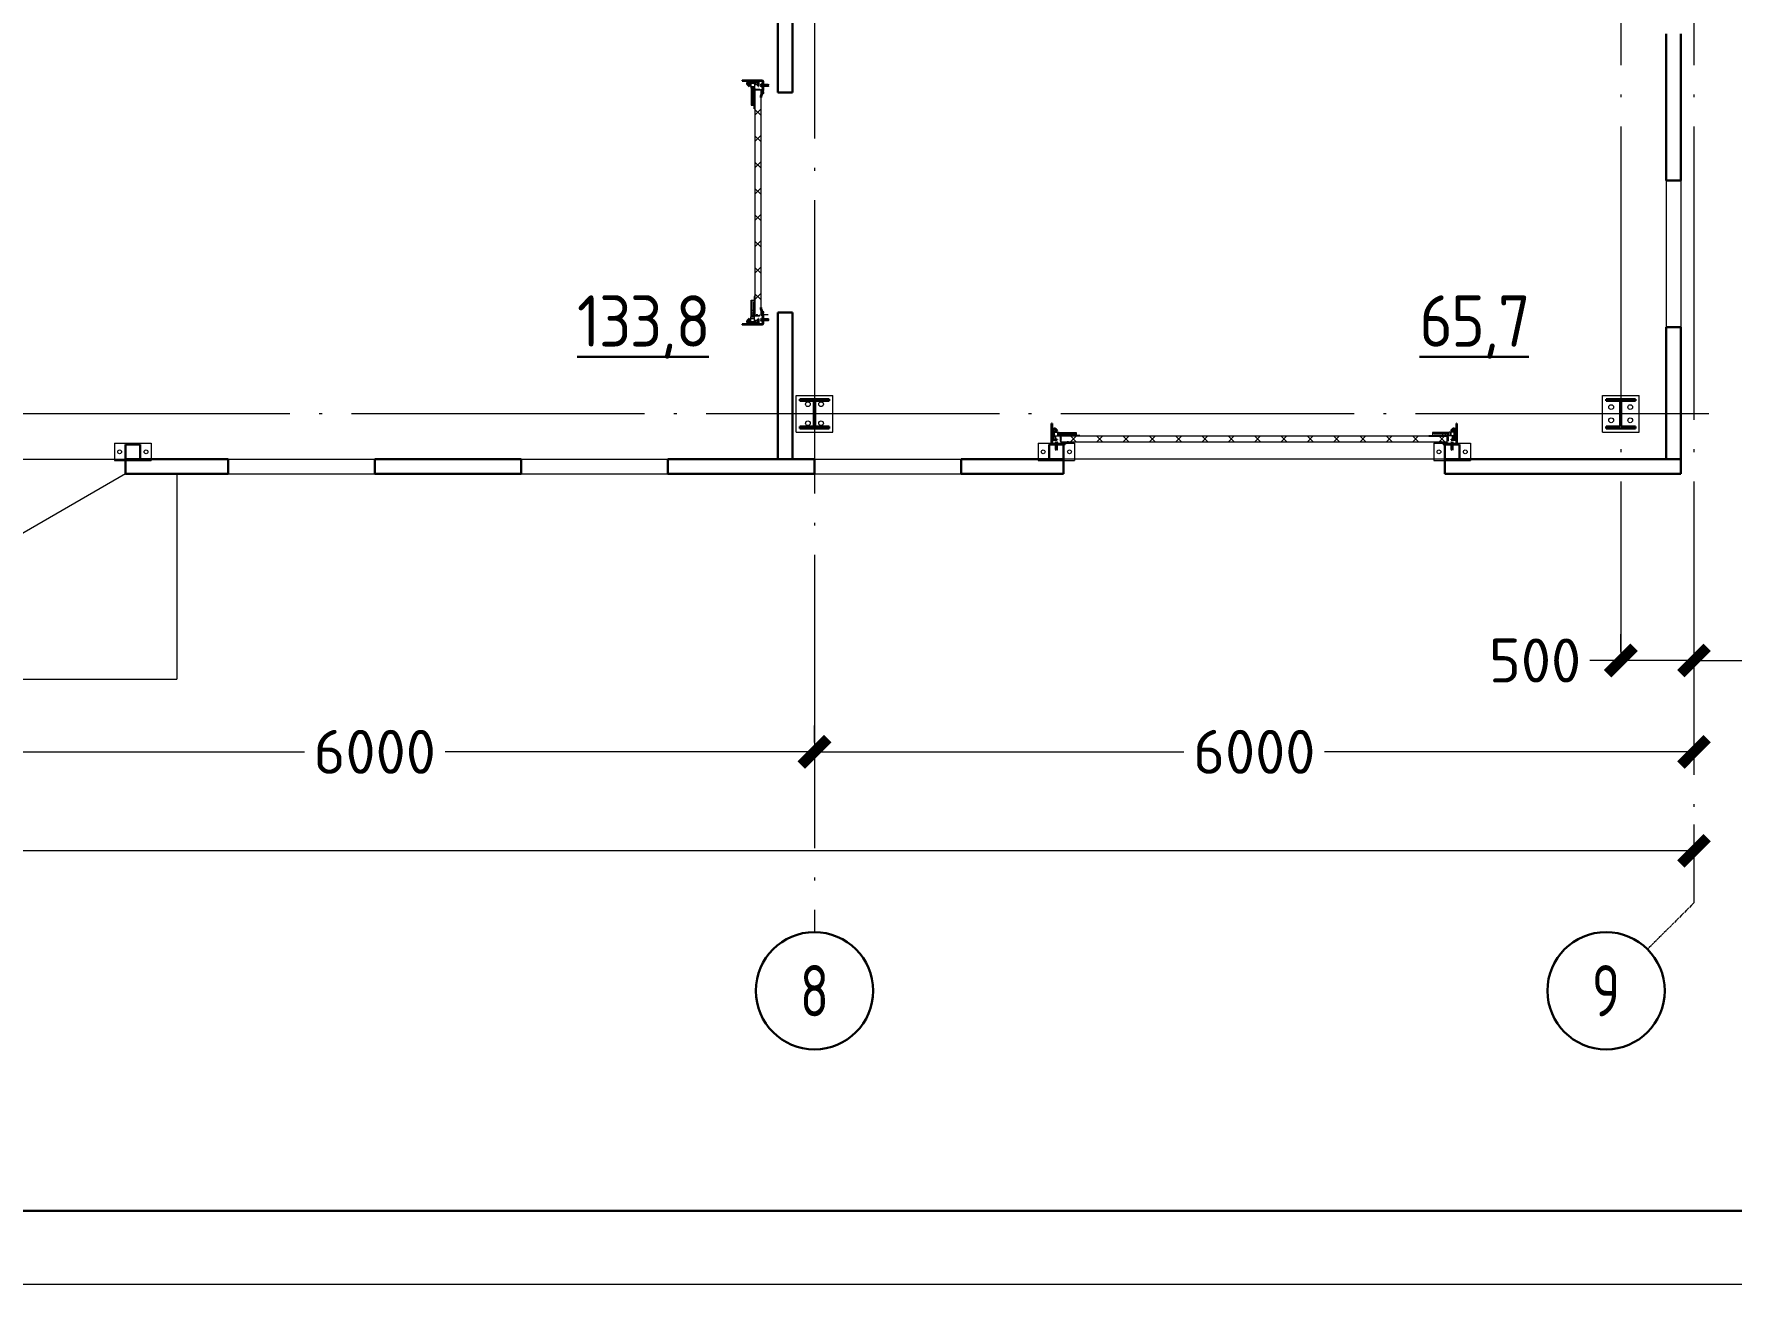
# Model space of a CAD drawing. Extents: x -965262 to 1142518, y -357520 to 71675.
# Drawn here: x -26802 to -15225, y -240088 to -231562 of the extents above; entities that cross this region are included whole.
import ezdxf

# ---------------------------------------------------------------- set-up
doc = ezdxf.new("R2010")
doc.units = 0
doc.header["$LTSCALE"] = 10
doc.linetypes.add('DOTE', pattern=[2.42, 2, -0.2, 0.02, -0.2])
doc.layers.get('0').update_dxf_attribs({"linetype": 'CONTINUOUS', "lineweight": 30})
doc.layers.get('Defpoints').update_dxf_attribs({"linetype": 'CONTINUOUS'})
doc.layers.add('DOTE', color=7, linetype='DOTE', lineweight=9)
doc.styles.add('GOST 2.304', font='isocpeur.ttf', dxfattribs={"width": 0.75, "height": 250})
doc.styles.add('GOST-2.304_Type-B', font='isocpeur.ttf', dxfattribs={"width": 0.9})
doc.styles.get("Standard").update_dxf_attribs({"font": 'isocpeur.ttf', "height": 300})
doc.dimstyles.get("Standard").update_dxf_attribs({"dimscale": 100, "dimtxt": 300, "dimasz": 1.8, "dimexe": 1.8, "dimexo": 0.625, "dimgap": 0.9, "dimtad": 0, "dimdec": 0, "dimzin": 0, "dimdsep": 46, "dimtxsty": 'Standard', "dimblk": 'ARCHTICK', "dimcen": 0.9, "dimclrd": 256, "dimclre": 256, "dimclrt": 256, "dimadec": 0, "dimazin": 0, "dimtfac": 1, "dimtdec": 0, "dimtofl": 0, "dimtmove": 0, "dimatfit": 3, "dimfxl": 1, "dimtolj": 1, "dimtzin": 0, "dimlwd": 15, "dimlwe": 15, "dimarcsym": 0})

# ---------------------------------------------------------------- blocks, each defined once
blk = doc.blocks.new('EC3')
at = {"lineweight": 15}
for p, q in [((67649, 6194), (67649, 4528)), ((68449, 6194), (67649, 6194)), ((68449, 6194), (68449, 4528)), ((68449, 4528), (67649, 4528))]:
    blk.add_line(p, q, dxfattribs=at)
for p, q in [((68382, 5694), (67715, 5694)), ((67715, 5694), (67715, 5028)), ((68382, 5694), (68382, 5028)), ((68382, 5028), (67715, 5028))]:
    blk.add_line(p, q)
for centre in [(68049, 5961), (68049, 4761)]:
    blk.add_circle(centre, 86.7, dxfattribs=at)
blk = doc.blocks.new('MC2#1')
at = {"lineweight": 15}
for p, q in [((-47725, -10175), (-47475, -10175)), ((-47725, -10425), (-47725, -10175)), ((-47475, -10425), (-47475, -10175)), ((-47725, -10425), (-47475, -10425))]:
    blk.add_line(p, q, dxfattribs=at)
for p, q in [((-47700, -10200), (-47500, -10200)), ((-47700, -10212), (-47700, -10200)), ((-47700, -10212), (-47604, -10212)), ((-47604, -10388), (-47604, -10212)), ((-47596, -10388), (-47596, -10212)), ((-47596, -10212), (-47500, -10212)), ((-47500, -10212), (-47500, -10200)), ((-47700, -10400), (-47700, -10388)), ((-47700, -10388), (-47604, -10388)), ((-47700, -10400), (-47500, -10400)), ((-47596, -10388), (-47500, -10388)), ((-47500, -10400), (-47500, -10388))]:
    blk.add_line(p, q)
for centre, major_axis, start_param, end_param in [((-47645, -10235), (-11.3, -11.3), 0.785398, 7.068583), ((-47555, -10235), (-11.3, -11.3), 0.785398, 7.068583), ((-47645, -10365), (-11.3, 11.3), 2.356194490191857, 8.639379797371443), ((-47555, -10365), (-11.3, 11.3), 2.356194490191857, 8.639379797371443)]:
    blk.add_ellipse(centre, major_axis=major_axis, ratio=1, start_param=start_param, end_param=end_param, dxfattribs=at)
blk = doc.blocks.new('MC2')
at = {"lineweight": 15}
for p, q in [((68127, 41566), (68127, 39900)), ((69794, 41566), (68127, 41566)), ((69794, 41566), (69794, 39900)), ((69794, 39900), (68127, 39900))]:
    blk.add_line(p, q, dxfattribs=at)
for p, q in [((69627, 41400), (68294, 41400)), ((68294, 41400), (68294, 41320)), ((68934, 41320), (68294, 41320)), ((68934, 41320), (68934, 40146)), ((69627, 41320), (68987, 41320)), ((68987, 41320), (68987, 40146)), ((69627, 41400), (69627, 41320)), ((68934, 40146), (68294, 40146)), ((68294, 40146), (68294, 40066)), ((69627, 40146), (68987, 40146)), ((69627, 40146), (69627, 40066)), ((69627, 40066), (68294, 40066))]:
    blk.add_line(p, q)
for centre in [(68527, 41033), (69394, 41033), (68527, 40433), (69394, 40433)]:
    blk.add_circle(centre, 107, dxfattribs=at)
blk = doc.blocks.new('anchor.bolt')
for p, q in [((-0.07, 0), (-0.07, -0.72)), ((0.07, 0), (0.07, -0.06)), ((-0.1, -0.04), (-0.07, -0.03)), ((-0.1, -0.04), (0.09, -0.06)), ((0.07, -0.07), (-0.1, -0.04)), ((-0.1, -0.11), (-0.07, -0.1)), ((-0.1, -0.11), (0.09, -0.13)), ((0.07, -0.14), (-0.1, -0.11)), ((-0.1, -0.18), (-0.07, -0.17)), ((-0.1, -0.18), (0.09, -0.2)), ((0.07, -0.21), (-0.1, -0.18)), ((-0.1, -0.25), (-0.07, -0.24)), ((-0.1, -0.25), (0.09, -0.27)), ((0.07, -0.28), (-0.1, -0.25)), ((-0.1, -0.32), (-0.07, -0.31)), ((-0.1, -0.32), (0.09, -0.34)), ((0.07, -0.35), (-0.1, -0.32)), ((-0.1, -0.39), (-0.07, -0.38)), ((-0.1, -0.39), (0.09, -0.41)), ((0.07, -0.42), (-0.1, -0.39)), ((-0.1, -0.46), (-0.07, -0.45)), ((-0.1, -0.46), (0.09, -0.48)), ((0.07, -0.49), (-0.1, -0.46)), ((-0.1, -0.53), (-0.07, -0.52)), ((-0.1, -0.53), (0.09, -0.55)), ((0.07, -0.56), (-0.1, -0.53)), ((-0.09, -0.6), (-0.07, -0.59)), ((-0.09, -0.6), (0.09, -0.62)), ((0.07, -0.63), (-0.09, -0.6)), ((-0.07, -0.72), (0, -0.8)), ((-0.04, -0.62), (-0.06, -0.63)), ((-0.06, -0.64), (-0.06, -0.63)), ((-0.06, -0.73), (-0.06, -0.64)), ((0, -0.79), (-0.06, -0.73)), ((-0.01, -0.63), (-0.04, -0.62)), ((-0.03, -0.63), (0, -0.79)), ((-0.03, -0.63), (0.01, -0.78)), ((-0.02, -0.63), (0.01, -0.77)), ((-0.01, -0.63), (0.02, -0.76)), ((0.03, -0.69), (-0.01, -0.63)), ((0, -0.64), (0.03, -0.75)), ((0, -0.8), (0.07, -0.72)), ((0, -0.79), (0.03, -0.74)), ((0.01, -0.66), (0.03, -0.74)), ((0.03, -0.74), (0.03, -0.69)), ((0.07, -0.06), (0.09, -0.06)), ((0.09, -0.06), (0.07, -0.07)), ((0.07, -0.07), (0.07, -0.13)), ((0.07, -0.13), (0.09, -0.13)), ((0.09, -0.13), (0.07, -0.14)), ((0.07, -0.14), (0.07, -0.2)), ((0.07, -0.2), (0.09, -0.2)), ((0.09, -0.2), (0.07, -0.21)), ((0.07, -0.21), (0.07, -0.27)), ((0.07, -0.27), (0.09, -0.27)), ((0.09, -0.27), (0.07, -0.28)), ((0.07, -0.28), (0.07, -0.34)), ((0.07, -0.33), (0.09, -0.34)), ((0.09, -0.34), (0.07, -0.35)), ((0.07, -0.35), (0.07, -0.41)), ((0.07, -0.4), (0.09, -0.41)), ((0.09, -0.41), (0.07, -0.42)), ((0.07, -0.42), (0.07, -0.48)), ((0.07, -0.47), (0.09, -0.48)), ((0.09, -0.48), (0.07, -0.49)), ((0.07, -0.49), (0.07, -0.55)), ((0.07, -0.55), (0.09, -0.55)), ((0.09, -0.55), (0.07, -0.56)), ((0.07, -0.56), (0.07, -0.62)), ((0.09, -0.62), (0.07, -0.63)), ((0.07, -0.62), (0.09, -0.62)), ((0.07, -0.63), (0.07, -0.72))]:
    blk.add_line(p, q)
blk.add_arc((0.16, -0.64), 0.222, 187.9982, 219.836)
blk = doc.blocks.new('Крепеж_ворот')
at = {"lineweight": 15}
h = blk.add_hatch(dxfattribs=at)
h.set_pattern_fill('ANSI31', color=256, scale=2, angle=180)
h.set_pattern_definition([(225, (746089.599, 74802.7244), (4.49013, -4.49013), [])])
h.paths.add_polyline_path([(746087, 74804), (746087, 74802), (746091, 74802), (746094, 74802), (746094, 74804)], flags=17)
h.paths.add_polyline_path([(746116, 74802, 0.165118), (746120, 74803), (746124, 74806, -0.301689), (746131, 74807), (746135, 74805, 0.130081), (746138, 74804), (746142, 74804), (746142, 74806), (746138, 74806, -0.130081), (746136, 74807), (746133, 74809, 0.301689), (746123, 74808), (746118, 74805, -0.165112), (746116, 74804), (746064, 74804, -0.414223), (746061, 74807), (746061, 74868), (746059, 74868), (746059, 74869), (746059, 74870), (746059, 74870), (746059, 74871), (746059, 74872), (746059, 74872), (746059, 74873), (746059, 74874), (746059, 74875), (746059, 74876), (746059, 74876), (746059, 74877), (746059, 74877), (746059, 74878), (746059, 74879), (746059, 74879), (746061, 74879), (746061, 74945), (746058, 74945), (746058, 74807, 0.41422), (746064, 74802)])
h = blk.add_hatch(dxfattribs=at)
h.set_pattern_fill('ANSI31', color=256, scale=2, angle=90)
h.set_pattern_definition([(135, (736343.8085, 75928.334), (-4.490128, -4.490128), [])])
edge = h.paths.add_edge_path()
edge.add_ellipse((746065, 74838), major_axis=(-1.67, 1.67), ratio=1, start_angle=45, end_angle=135, ccw=False)
edge.add_line((746063, 74838), (746063, 74868))
edge.add_line((746063, 74868), (746061, 74868))
edge.add_line((746061, 74868), (746061, 74838))
edge.add_ellipse((746065, 74838), major_axis=(-2.89, 2.89), ratio=1, start_angle=45, end_angle=135)
edge.add_line((746065, 74834), (746097, 74834))
edge.add_line((746097, 74834), (746097, 74836))
edge.add_line((746097, 74836), (746065, 74836))
edge = h.paths.add_edge_path()
edge.add_ellipse((746065, 74890), major_axis=(2.89, 2.89), ratio=1, start_angle=106, end_angle=135)
edge.add_line((746061, 74890), (746061, 74879))
edge.add_line((746061, 74879), (746063, 74879))
edge.add_line((746063, 74879), (746063, 74890))
edge.add_ellipse((746065, 74890), major_axis=(-1.67, 1.67), ratio=1, start_angle=16, end_angle=45, ccw=False)
edge.add_line((746063, 74891), (746070, 74904))
edge.add_ellipse((746079, 74899), major_axis=(7.45, 7.45), ratio=1, start_angle=-3, end_angle=106, ccw=False)
edge.add_line((746087, 74906), (746097, 74894))
edge.add_line((746097, 74894), (746099, 74895))
edge.add_line((746099, 74895), (746088, 74907))
edge.add_ellipse((746079, 74899), major_axis=(8.67, 8.67), ratio=1, start_angle=-3, end_angle=106)
edge.add_line((746068, 74905), (746062, 74892))
h = blk.add_hatch(color=256, dxfattribs=at)
h.dxf.hatch_style = 1
h.paths.add_polyline_path([(746146, 74809), (746143, 74810, 0.10613), (746142, 74810), (746136, 74809, -0.181324), (746135, 74810, 0.335683), (746120, 74809, -0.119126), (746119, 74809, 0.371631), (746118, 74808), (746118, 74808, 0.451909), (746119, 74807, 0.124341), (746121, 74808, -0.343618), (746134, 74808, 0.181324), (746137, 74808), (746143, 74808, -0.110452), (746143, 74808), (746147, 74807, -0.710497), (746147, 74805), (746143, 74804), (746136, 74804, -0.178994), (746133, 74805, 0.369834), (746130, 74805, -0.178993), (746127, 74804), (746122, 74804, 0.120709), (746122, 74804), (746120, 74803, -0.017147), (746119, 74802, 0.538795), (746120, 74802), (746127, 74802, 0.207608), (746131, 74804, -0.433918), (746132, 74804, 0.207608), (746135, 74802), (746143, 74802, 0.079707), (746143, 74802), (746148, 74804, 0.461502), (746149, 74807, -0.250825), (746149, 74808, -0.128039), (746173, 74816, 0.416657), (746174, 74816), (746174, 74817, 0.409849), (746173, 74817, 0.127248)])
for p, q in [((746058, 74807), (746058, 74945)), ((746058, 74945), (746061, 74945)), ((746061, 74879), (746061, 74945)), ((746088, 74907), (746099, 74895)), ((746059, 74879), (746063, 74879)), ((746059, 74868), (746059, 74879)), ((746059, 74868), (746063, 74868)), ((746061, 74879), (746061, 74890)), ((746061, 74807), (746061, 74868)), ((746061, 74838), (746061, 74868)), ((746068, 74905), (746062, 74892)), ((746070, 74904), (746063, 74891)), ((746063, 74838), (746063, 74890)), ((746064, 74883), (746063, 74883)), ((746064, 74865), (746063, 74865)), ((746064, 74883), (746064, 74874)), ((746067, 74880), (746064, 74883)), ((746064, 74875), (746064, 74873)), ((746064, 74874), (746064, 74865)), ((746067, 74868), (746064, 74865)), ((746064, 74804), (746116, 74804)), ((746064, 74802), (746116, 74802)), ((746097, 74836), (746065, 74836)), ((746097, 74834), (746065, 74834)), ((746067, 74880), (746067, 74875)), ((746067, 74873), (746067, 74868)), ((746079, 74806), (746102, 74806)), ((746079, 74806), (746079, 74804)), ((746079, 74804), (746102, 74804)), ((746082, 74814), (746081, 74813)), ((746081, 74813), (746081, 74806)), ((746099, 74814), (746082, 74814)), ((746086, 74813), (746086, 74806)), ((746087, 74906), (746097, 74894)), ((746095, 74813), (746095, 74806)), ((746097, 74894), (746099, 74895)), ((746097, 74834), (746097, 74836)), ((746099, 74814), (746100, 74813)), ((746100, 74813), (746100, 74806)), ((746102, 74806), (746102, 74804)), ((746118, 74805), (746123, 74808)), ((746120, 74803), (746124, 74806)), ((746135, 74805), (746131, 74807)), ((746136, 74807), (746133, 74809)), ((746142, 74806), (746138, 74806)), ((746138, 74804), (746142, 74804)), ((746142, 74806), (746142, 74804)), ((746142, 74804), (746142, 74806)), ((746143, 74804), (746147, 74805)), ((746143, 74802), (746148, 74804)), ((746174, 74817), (746174, 74816))]:
    blk.add_line(p, q)
for p, q in [((746061, 74879), (746061, 74881)), ((746061, 74834), (746061, 74868)), ((746063, 74883), (746063, 74874)), ((746063, 74874), (746063, 74865)), ((746073, 74842), (746073, 74905)), ((746073, 74896), (746077, 74892)), ((746073, 74851), (746077, 74855)), ((746074, 74886), (746074, 74861)), ((746074, 74880), (746076, 74880)), ((746074, 74867), (746076, 74867)), ((746076, 74886), (746076, 74883)), ((746076, 74883), (746076, 74886)), ((746076, 74886), (746077, 74886)), ((746076, 74864), (746076, 74883)), ((746077, 74873), (746076, 74880)), ((746076, 74880), (746076, 74867)), ((746077, 74873), (746076, 74867)), ((746076, 74864), (746076, 74861)), ((746076, 74864), (746076, 74861)), ((746076, 74861), (746077, 74861)), ((746077, 74886), (746077, 74892)), ((746077, 74861), (746077, 74855)), ((746081, 74898), (746081, 74886)), ((746081, 74849), (746081, 74861)), ((746087, 74898), (746082, 74898)), ((746082, 74886), (746087, 74886)), ((746082, 74861), (746087, 74861)), ((746087, 74849), (746082, 74849)), ((746087, 74899), (746087, 74898)), ((746087, 74886), (746087, 74898)), ((746087, 74886), (746098, 74886)), ((746087, 74849), (746087, 74861)), ((746087, 74861), (746098, 74861)), ((746087, 74847), (746087, 74849)), ((746099, 74885), (746099, 74883)), ((746099, 74883), (746099, 74864)), ((746099, 74882), (746100, 74882)), ((746099, 74865), (746100, 74865)), ((746099, 74862), (746099, 74864)), ((746100, 74861), (746100, 74886)), ((746100, 74886), (746110, 74886)), ((746100, 74861), (746110, 74861)), ((746110, 74861), (746110, 74886)), ((746110, 74881), (746225, 74881)), ((746110, 74865), (746212, 74865)), ((746114, 74877), (746225, 74877)), ((746250, 74859), (746250, 74863))]:
    blk.add_line(p, q, dxfattribs=at)
at = {"lineweight": 15, "ltscale": 0.5}
for p, q in [((746076, 74886), (746074, 74886)), ((746076, 74861), (746074, 74861))]:
    blk.add_line(p, q, dxfattribs=at)
at = {"lineweight": 15, "extrusion": (-1.7375e-14, 1, 0)}
for p, q in [((746113, 74884), (746225, 74884)), ((746113, 74863), (746113, 74884)), ((746113, 74863), (746136, 74863)), ((746117, 74857), (746117, 74829)), ((746117, 74826), (746119, 74823)), ((746119, 74823), (746123, 74825)), ((746121, 74857), (746121, 74829)), ((746123, 74825), (746121, 74828)), ((746123, 74863), (746123, 74863)), ((746250, 74863), (746123, 74863)), ((746250, 74859), (746123, 74859)), ((746124, 74840), (746124, 74849)), ((746136, 74882), (746157, 74882)), ((746136, 74863), (746136, 74882)), ((746157, 74882), (746157, 74863)), ((746157, 74863), (746212, 74863))]:
    blk.add_line(p, q, dxfattribs=at)
at = {"lineweight": 15, "ltscale": 0.5, "extrusion": (-1.7375e-14, 1, 0)}
for p, q in [((746113, 74880), (746225, 74880)), ((746136, 74866), (746113, 74866)), ((746115, 74871), (746120, 74871)), ((746121, 74857), (746117, 74857)), ((746117, 74852), (746117, 74854)), ((746121, 74840), (746117, 74840)), ((746117, 74837), (746117, 74835)), ((746121, 74829), (746117, 74829)), ((746120, 74839), (746120, 74850)), ((746124, 74848), (746120, 74848)), ((746124, 74841), (746120, 74841)), ((746123, 74869), (746123, 74863)), ((746123, 74863), (746123, 74859)), ((746140, 74863), (746140, 74859)), ((746153, 74863), (746153, 74859)), ((746212, 74866), (746157, 74866)), ((746173, 74863), (746173, 74859))]:
    blk.add_line(p, q, dxfattribs=at)
at = {"lineweight": 15, "extrusion": (-2.77556e-16, -1, 0)}
for p, q in [((746225, 74866), (746114, 74866)), ((746128, 74866), (746128, 74863)), ((746138, 74866), (746138, 74863)), ((746164, 74866), (746164, 74863)), ((746174, 74866), (746174, 74863)), ((746201, 74866), (746201, 74863)), ((746210, 74866), (746210, 74863)), ((746225, 74884), (746225, 74863))]:
    blk.add_line(p, q, dxfattribs=at)
at = {"extrusion": (-1, -4.26669e-14, 0)}
for p, q in [((746118, 74808), (746118, 74808)), ((746136, 74809), (746142, 74810)), ((746143, 74808), (746137, 74808)), ((746143, 74810), (746146, 74809)), ((746147, 74807), (746143, 74808))]:
    blk.add_line(p, q, dxfattribs=at)
at = {"extrusion": (-1, -4.2422e-14, 1.22461e-16)}
for p, q in [((746119, 74803), (746122, 74804)), ((746127, 74802), (746120, 74802)), ((746122, 74804), (746127, 74804)), ((746143, 74802), (746135, 74802)), ((746136, 74804), (746143, 74804))]:
    blk.add_line(p, q, dxfattribs=at)
at = {"lineweight": 15}
for centre, radius, start, end in [((746079, 74899), 8.28, 0, 136.0097), ((746079, 74847), 8.28, 223.9903, 0), ((746077, 74883), 0.956, 180, 270), ((746077, 74883), 0.75, 180, 270), ((746077, 74864), 0.956, 90, 180), ((746077, 74864), 0.75, 90, 180), ((746076, 74892), 0.375, 0, 45), ((746076, 74855), 0.375, 315, 0), ((746082, 74898), 0.375, 91, 180), ((746082, 74886), 0.75, 180, 270), ((746082, 74861), 0.75, 90, 180), ((746082, 74849), 0.375, 180, 269), ((746098, 74885), 0.375, 0, 90), ((746098, 74862), 0.375, 270, 0), ((746123, 74857), 5.92, 90, 180), ((746123, 74829), 5.92, 180, 199.6464), ((746123, 74857), 1.87, 90, 180), ((746129, 74855), 8.15, 194.9986, 233.9214), ((746129, 74833), 8.15, 126.0786, 165.0014), ((746123, 74829), 1.87, 180, 185.5313)]:
    blk.add_arc(centre, radius, start, end, dxfattribs=at)
for centre, radius, start, end in [((746064, 74807), 5.62, 180, 270), ((746064, 74807), 3.11, 180, 270), ((746082, 74804), 10.4, 68.2753, 87.8782), ((746091, 74798), 16.2, 73.306, 107.292), ((746099, 74804), 10.4, 92.1218, 111.7247), ((746116, 74807), 3.11, 270, 307.5043), ((746116, 74807), 5.62, 270, 307.5043), ((746119, 74808), 0.586, 91.7247, 173.2711), ((746119, 74807), 0.586, 173.2711, 270.547), ((746118, 74812), 3.52, 271.7247, 298.8983), ((746118, 74812), 5.21, 270.547, 298.8983), ((746128, 74799), 12.4, 54.8903, 129.1143), ((746128, 74799), 10.7, 54.8903, 130.7448), ((746128, 74801), 8.97, 60.3534, 127.5043), ((746128, 74801), 8.97, 60.3534, 127.5043), ((746128, 74801), 8.97, 60.3534, 127.5043), ((746128, 74801), 6.46, 60.3534, 127.5043), ((746136, 74811), 3.54, 234.8903, 276), ((746136, 74811), 1.86, 234.8903, 276), ((746138, 74810), 5.62, 240.3534, 270), ((746138, 74810), 3.11, 240.3534, 270), ((746143, 74810), 0.292, 71.7675, 96), ((746143, 74808), 0.292, 70.7873, 96), ((746176, 74761), 56.8, 93.2805, 122.2878), ((746147, 74806), 0.562, 289.2127, 70.7873), ((746147, 74806), 2.25, 288.2291, 27.3228), ((746176, 74765), 50.3, 93.6593, 122.8448), ((746150, 74807), 0.586, 151, 207.3228), ((746173, 74817), 0.6, 4.1357, 93.2805), ((746173, 74816), 0.6, 273.6593, 4.1357)]:
    blk.add_arc(centre, radius, start, end)
at = {"lineweight": 15, "ltscale": 0.5}
for centre, radius, start, end in [((746119, 74852), 2.25, 195, 270), ((746119, 74836), 2.25, 90, 165), ((746119, 74850), 0.375, 0, 90), ((746119, 74839), 0.375, 270, 0)]:
    blk.add_arc(centre, radius, start, end, dxfattribs=at)
at = {"extrusion": (-1.22461e-16, -5.20252e-30, -1)}
for centre, radius, start, end in [((-746120, 74802), 0.187, 270, 62.4687), ((-746122, 74803), 0.586, 62.4687, 90), ((-746127, 74809), 4.69, 229.4077, 270), ((-746127, 74807), 4.69, 223.0863, 270), ((-746131, 74803), 2.32, 49.4077, 130.5923), ((-746131, 74803), 0.637, 43.0863, 136.9137), ((-746135, 74807), 4.69, 270, 316.9137), ((-746136, 74809), 4.69, 270, 310.5923), ((-746143, 74804), 0.292, 250.7873, 270), ((-746143, 74802), 0.292, 251.7709, 270)]:
    blk.add_arc(centre, radius, start, end, dxfattribs=at)
at = {"extrusion": (0, 0, -1)}
for centre, major_axis, start_param, end_param in [((746079, 74899), (8.67, 8.67), 4.433136, 6.335545), ((746079, 74899), (7.45, 7.45), 4.433136, 6.335545), ((746065, 74890), (2.89, 2.89), 3.926991, 4.433136), ((746065, 74838), (-2.89, 2.89), 3.926991, 5.497787), ((746065, 74890), (-1.67, 1.67), 5.497787, 6.003933), ((746065, 74838), (-1.67, 1.67), 3.926991, 5.497787)]:
    blk.add_ellipse(centre, major_axis=major_axis, ratio=1, start_param=start_param, end_param=end_param, dxfattribs=at)
for points in [[(746067, 74875), (746066, 74875), (746064, 74875)], [(746064, 74873), (746066, 74873), (746067, 74873)]]:
    blk.add_rational_spline(points, [1, 1.01284142743, 1], degree=2)
at = {"lineweight": 15, "ltscale": 0.5}
for points, knots in [([(746115, 74871), (746115, 74871), (746114, 74871), (746114, 74871), (746114, 74872), (746113, 74872), (746113, 74872), (746113, 74873), (746113, 74873), (746113, 74873)], [0.37141352, 0.37141352, 0.37141352, 0.37141352, 0.39402571, 0.39402571, 0.41663789, 0.41663789, 0.43959523, 0.43959523, 0.46255257, 0.46255257, 0.46255257, 0.46255257]), ([(746123, 74869), (746123, 74869), (746123, 74869), (746122, 74870), (746122, 74870), (746122, 74871), (746122, 74871), (746121, 74871), (746121, 74871), (746120, 74871)], [0.28027447, 0.28027447, 0.28027447, 0.28027447, 0.30323181, 0.30323181, 0.32618916, 0.32618916, 0.34880134, 0.34880134, 0.37141352, 0.37141352, 0.37141352, 0.37141352])]:
    blk.add_open_spline(points, degree=3, knots=knots, dxfattribs=at)
at = {"lineweight": 15}
for points in [[(746117, 74827), (746117, 74827), (746117, 74826), (746117, 74826)], [(746121, 74828), (746121, 74828), (746121, 74828), (746121, 74829)]]:
    blk.add_open_spline(points, degree=3, dxfattribs=at)
at = {"xscale": -50.80000000000001, "yscale": 50.80000000000001, "zscale": 50.80000000000001}
blk.add_blockref('anchor.bolt', (746091, 74804), dxfattribs=at)
blk = doc.blocks.new('_ArchTick')
at = {"color": 0, "linetype": 'ByBlock', "lineweight": 0, "const_width": 0.4}
blk.add_lwpolyline([(-0.5, -0.5), (0.5, 0.5)], dxfattribs=at)
blk = doc.blocks.new('*D1409')
at = {"lineweight": 15, "transparency": 16777216}
for p, q in [((-21477, -236395), (-21477, -236278)), ((-15477, -236395), (-15477, -236278)), ((-21477, -236458), (-18957, -236458)), ((-15477, -236458), (-17997, -236458))]:
    blk.add_line(p, q, dxfattribs=at)
at = {"layer": 'Defpoints', "color": 0, "lineweight": 15, "transparency": 16777216}
for p in [(-21477, -236458), (-21477, -236458), (-15477, -236458)]:
    blk.add_point(p, dxfattribs=at)
at = {"lineweight": 15, "transparency": 16777216, "xscale": 180, "yscale": 180, "zscale": 180, "rotation": 180}
blk.add_blockref('_ArchTick', (-21477, -236458), dxfattribs=at)
at = {"lineweight": 15, "transparency": 16777216, "xscale": 180, "yscale": 180, "zscale": 180}
blk.add_blockref('_ArchTick', (-15477, -236458), dxfattribs=at)
at = {"lineweight": 15, "transparency": 16777216, "insert": (-18477, -236458), "char_height": 300, "attachment_point": 5}
blk.add_mtext('\\A1;6000', dxfattribs=at)
blk = doc.blocks.new('*D1410')
at = {"lineweight": 15, "transparency": 16777216}
for p, q in [((-15477, -235773), (-15477, -235655)), ((-14947, -235773), (-14947, -235655)), ((-15477, -235835), (-14947, -235835)), ((-14947, -235835), (-14737, -235835))]:
    blk.add_line(p, q, dxfattribs=at)
at = {"layer": 'Defpoints', "color": 0, "lineweight": 15, "transparency": 16777216}
for p in [(-15477, -235835), (-15477, -235835), (-14947, -235835)]:
    blk.add_point(p, dxfattribs=at)
at = {"lineweight": 15, "transparency": 16777216, "xscale": 180, "yscale": 180, "zscale": 180, "rotation": 180}
blk.add_blockref('_ArchTick', (-15477, -235835), dxfattribs=at)
at = {"lineweight": 15, "transparency": 16777216, "xscale": 180, "yscale": 180, "zscale": 180}
blk.add_blockref('_ArchTick', (-14947, -235835), dxfattribs=at)
at = {"lineweight": 15, "transparency": 16777216, "insert": (-14362, -235835), "char_height": 300, "attachment_point": 5}
blk.add_mtext('\\A1;530', dxfattribs=at)
blk = doc.blocks.new('*D1411')
at = {"lineweight": 15, "transparency": 16777216}
for p, q in [((-15977, -235773), (-15977, -235655)), ((-15477, -235773), (-15477, -235655)), ((-15977, -235835), (-16187, -235835)), ((-15477, -235835), (-15977, -235835))]:
    blk.add_line(p, q, dxfattribs=at)
at = {"layer": 'Defpoints', "color": 0, "lineweight": 15, "transparency": 16777216}
for p in [(-15977, -235835, -1451), (-15477, -235835), (-15477, -235835)]:
    blk.add_point(p, dxfattribs=at)
at = {"lineweight": 15, "transparency": 16777216, "xscale": 180, "yscale": 180, "zscale": 180, "rotation": 180}
blk.add_blockref('_ArchTick', (-15977, -235835), dxfattribs=at)
at = {"lineweight": 15, "transparency": 16777216, "xscale": 180, "yscale": 180, "zscale": 180}
blk.add_blockref('_ArchTick', (-15477, -235835), dxfattribs=at)
at = {"lineweight": 15, "transparency": 16777216, "insert": (-16562, -235835), "char_height": 300, "attachment_point": 5}
blk.add_mtext('\\A1;500', dxfattribs=at)
blk = doc.blocks.new('*D1413')
at = {"lineweight": 15, "transparency": 16777216}
for p, q in [((-27477, -236395), (-27477, -236278)), ((-21477, -236395), (-21477, -236278)), ((-27477, -236458), (-24957, -236458)), ((-21477, -236458), (-23997, -236458))]:
    blk.add_line(p, q, dxfattribs=at)
at = {"layer": 'Defpoints', "color": 0, "lineweight": 15, "transparency": 16777216}
for p in [(-27477, -236458), (-27477, -236458), (-21477, -236458)]:
    blk.add_point(p, dxfattribs=at)
at = {"lineweight": 15, "transparency": 16777216, "xscale": 180, "yscale": 180, "zscale": 180, "rotation": 180}
blk.add_blockref('_ArchTick', (-27477, -236458), dxfattribs=at)
at = {"lineweight": 15, "transparency": 16777216, "xscale": 180, "yscale": 180, "zscale": 180}
blk.add_blockref('_ArchTick', (-21477, -236458), dxfattribs=at)
at = {"lineweight": 15, "transparency": 16777216, "insert": (-24477, -236458), "char_height": 300, "attachment_point": 5}
blk.add_mtext('\\A1;6000', dxfattribs=at)
blk = doc.blocks.new('*D1422')
at = {"lineweight": 15, "transparency": 16777216}
for p, q in [((-51477, -237070), (-51477, -236953)), ((-15477, -237070), (-15477, -236953)), ((-51477, -237133), (-34062, -237133)), ((-15477, -237133), (-32892, -237133))]:
    blk.add_line(p, q, dxfattribs=at)
at = {"layer": 'Defpoints', "color": 0, "lineweight": 15, "transparency": 16777216}
for p in [(-51477, -237133), (-15477, -237133, -1451), (-15477, -237133)]:
    blk.add_point(p, dxfattribs=at)
at = {"lineweight": 15, "transparency": 16777216, "xscale": 180, "yscale": 180, "zscale": 180, "rotation": 180}
blk.add_blockref('_ArchTick', (-51477, -237133), dxfattribs=at)
at = {"lineweight": 15, "transparency": 16777216, "xscale": 180, "yscale": 180, "zscale": 180}
blk.add_blockref('_ArchTick', (-15477, -237133), dxfattribs=at)
at = {"lineweight": 15, "transparency": 16777216, "insert": (-33477, -237133), "char_height": 300, "attachment_point": 5}
blk.add_mtext('\\A1;36000', dxfattribs=at)

msp = doc.modelspace()

# ---------------------------------------------------------------- hatches: boundary and pattern name
at = {"lineweight": 15}
h = msp.add_hatch(dxfattribs=at)
h.set_pattern_fill('ANSI37', scale=40, angle=180)
h.set_pattern_definition([(225, (-21864.22, -234071.65), (89.8026, -89.8026), []), (315, (-21864.22, -234071.65), (89.8026, 89.8026), [])])
h.paths.add_polyline_path([(-21883.3, -233478.4), (-21883.3, -234578.4), (-21843.3, -234578.4), (-21843.3, -233478.4)], flags=16)
h.paths.add_polyline_path([(-21883.3, -231945.7), (-21883.3, -234578.4), (-21843.3, -234578.4), (-21843.3, -231945.7)])
h = msp.add_hatch(dxfattribs=at)
h.set_pattern_fill('ANSI37', scale=40, angle=90)
h.set_pattern_definition([(135, (-950604.76, -388425.75), (-89.802561, -89.802561), []), (225, (-950604.76, -388425.75), (89.802561, -89.802561), [])])
h.paths.add_polyline_path([(-17161.1, -234306.2), (-19793.8, -234306.2), (-19793.8, -234346.2), (-17161.1, -234346.2)])

# ---------------------------------------------------------------- linework, layer by layer
at = {"color": 7, "extrusion": (0, 0, -1)}
for p, q in [((-21727.4, -223152.1, -3259.8), (-21727.4, -231962.1, -3259.8)), ((-21627.4, -231962.1, -3259.8), (-21627.4, -223152.1, -3259.8)), ((-21727.4, -233462.1, -3259.8), (-21727.4, -234462.1, -3259.8)), ((-21627.4, -234462.1, -3259.8), (-21627.4, -233462.1, -3259.8)), ((-21727.4, -234462.1, -3259.8), (-21627.4, -234462.1, -3259.8))]:
    msp.add_line(p, q, dxfattribs=at)
at = {"color": 7}
for p, q in [((-15667.4, -231562.1, -4711.1), (-15667.4, -232562.1, -1451.3)), ((-15567.4, -231562.1, -4711.1), (-15567.4, -232562.1, -4711.1)), ((-21627.4, -231962.1, -3259.8), (-21727.4, -231962.1, -1451.3)), ((-15567.4, -232562.1, -4711.1), (-15667.4, -232562.1, -1451.3)), ((-21627.4, -233462.1, -3259.8), (-21727.4, -233462.1, -3259.8)), ((-15667.4, -233562.1, -1451.3), (-15667.4, -234462.1, -1451.3)), ((-15567.4, -233562.1, -4711.1), (-15667.4, -233562.1, -1451.3)), ((-15567.4, -233562.1, -4711.1), (-15567.4, -234562.1, -1451.3)), ((-26177.4, -234462.1, -1451.3), (-26177.4, -234562.1, -1451.3)), ((-25477.4, -234462.1, -4711.1), (-25477.4, -234562.1, -1451.3)), ((-24477.4, -234462.1, -6519.6), (-24477.4, -234562.1, -3259.8)), ((-23477.4, -234462.1, -3259.8), (-23477.4, -234562.1, -3259.8)), ((-22477.4, -234462.1, -3259.8), (-22477.4, -234562.1, -3259.8)), ((-21477.4, -234462.1, -3259.8), (-21477.4, -234562.1, -3259.8)), ((-20477.4, -234462.1, -3259.8), (-20477.4, -234562.1, -3259.8)), ((-19777.4, -234462.1, -1451.3), (-19777.4, -234562.1, -1451.3)), ((-17177.4, -234462.1, -1451.3), (-17177.4, -234562.1, -1451.3))]:
    msp.add_line(p, q, dxfattribs=at)
at = {"color": 7, "lineweight": 15}
for p, q in [((-21883.3, -231945.7, -3259.8), (-21883.3, -233478.4, -3259.8)), ((-21843.3, -231945.7, -3259.8), (-21883.3, -231945.7, -3259.8)), ((-21843.3, -231945.7, -3259.8), (-21843.3, -233478.4, -3259.8)), ((-15667.4, -232562.1, -1451.3), (-15667.4, -233562.1, -1451.3)), ((-15567.4, -232562.1, -4711.1), (-15567.4, -233562.1, -4711.1)), ((-21793.3, -233478.4, -3259.8), (-21833.3, -233478.4, -3259.8)), ((-17161.1, -234306.2, -1451.3), (-19793.8, -234306.2, -1451.3)), ((-19793.8, -234346.2, -1451.3), (-19793.8, -234306.2, -1451.3)), ((-17161.1, -234346.2, -1451.3), (-17161.1, -234306.2, -1451.3)), ((-17161.1, -234346.2, -1451.3), (-19793.8, -234346.2, -1451.3)), ((-27177.4, -234462.1, -1451.3), (-26177.4, -234462.1, -1451.3)), ((-25477.4, -234462.1, -4711.1), (-24477.4, -234462.1, -1451.3)), ((-23477.4, -234462.1, -6992.9), (-22477.4, -234462.1, -3259.8)), ((-21477.4, -234462.1, -3259.8), (-20477.4, -234462.1, -3259.8)), ((-17177.4, -234462.1, -1451.3), (-19777.4, -234462.1, -1451.3)), ((-26177.4, -234562.1, -1451.3), (-27043.4, -235062.1, -1451.3)), ((-25827.4, -234562.1, -1451.3), (-25827.4, -235962.1, -1451.3)), ((-25477.4, -234562.1, -1451.3), (-24477.4, -234562.1, 1808.5)), ((-23477.4, -234562.1, -3733.1), (-22477.4, -234562.1, -3259.8)), ((-21477.4, -234562.1, -3259.8), (-20477.4, -234562.1, -3259.8)), ((-27527.3, -235962.1, -1451.3), (-25827.4, -235962.1, -1451.3))]:
    msp.add_line(p, q, dxfattribs=at)
at = {"color": 7, "ltscale": 200}
for p, q in [((-25477.4, -234462.1, -1451.3), (-26177.4, -234462.1, -1451.3)), ((-23477.4, -234462.1, -3259.8), (-24477.4, -234462.1, -1451.3)), ((-21477.4, -234462.1, -3259.8), (-22477.4, -234462.1, -3259.8)), ((-19777.4, -234462.1, -1451.3), (-20477.4, -234462.1, -3259.8)), ((-15567.4, -234462.1, -1451.3), (-17177.4, -234462.1, -1451.3)), ((-25477.4, -234562.1, -1451.3), (-26177.4, -234562.1, -1451.3)), ((-23477.4, -234562.1, -3259.8), (-24477.4, -234562.1, -1451.3)), ((-21477.4, -234562.1, -3259.8), (-22477.4, -234562.1, -3259.8)), ((-19777.4, -234562.1, -1451.3), (-20477.4, -234562.1, -3259.8)), ((-15567.4, -234562.1, -1451.3), (-17177.4, -234562.1, -1451.3))]:
    msp.add_line(p, q, dxfattribs=at)
at = {"lineweight": 15, "elevation": -3259.8}
msp.add_lwpolyline([(40767.6, -240087.8), (40767.6, -155987.8), (-78132.4, -155987.8), (-78132.4, -240087.8)], close=True, dxfattribs=at)
at = {"elevation": -3259.8}
msp.add_lwpolyline([(40267.6, -239587.8), (40267.6, -156487.8), (-76132.4, -156487.8), (-76132.4, -239587.8)], close=True, dxfattribs=at)
at = {"color": 7}
for points in [[(-21900.9, -233535.2, -4720.3), (-21900.9, -233536.5, -4720.3), (-21900.9, -233538.2, -4720.3)], [(-21900.9, -233535.2, -4720.3), (-21900.9, -233536.5, -4720.3), (-21900.9, -233538.2, -4720.3)], [(-21898.6, -233538.2, -4720.3), (-21898.6, -233536.5, -4720.3), (-21898.6, -233535.2, -4720.3)], [(-21898.6, -233538.2, -4720.3), (-21898.6, -233536.5, -4720.3), (-21898.6, -233535.2, -4720.3)], [(-19850.5, -234288.6, -4720.3), (-19851.8, -234288.6, -4720.3), (-19853.6, -234288.6, -4720.3)], [(-19850.5, -234288.6, -4720.3), (-19851.8, -234288.6, -4720.3), (-19853.6, -234288.6, -4720.3)], [(-19853.6, -234291, -4720.3), (-19851.8, -234291, -4720.3), (-19850.5, -234291, -4720.3)], [(-19853.6, -234291, -4720.3), (-19851.8, -234291, -4720.3), (-19850.5, -234291, -4720.3)], [(-17104.3, -234288.6, -7970.9), (-17103, -234288.6, -7970.9), (-17101.2, -234288.6, -7970.9)], [(-17104.3, -234288.6, -7970.9), (-17103, -234288.6, -7970.9), (-17101.2, -234288.6, -7970.9)], [(-17104.3, -234288.6, -7970.9), (-17103, -234288.6, -7970.9), (-17101.2, -234288.6, -7970.9)], [(-17104.3, -234288.6, -7970.9), (-17103, -234288.6, -7970.9), (-17101.2, -234288.6, -7970.9)], [(-17104.3, -234288.6, -7970.9), (-17103, -234288.6, -7970.9), (-17101.2, -234288.6, -7970.9)], [(-17104.3, -234288.6, -7970.9), (-17103, -234288.6, -7970.9), (-17101.2, -234288.6, -7970.9)], [(-17104.3, -234288.6, -7970.9), (-17103, -234288.6, -7970.9), (-17101.2, -234288.6, -7970.9)], [(-17104.3, -234288.6, -7970.9), (-17103, -234288.6, -7970.9), (-17101.2, -234288.6, -7970.9)], [(-17104.3, -234288.6, -7970.9), (-17103, -234288.6, -7970.9), (-17101.2, -234288.6, -7970.9)], [(-17104.3, -234288.6, -7970.9), (-17103, -234288.6, -7970.9), (-17101.2, -234288.6, -7970.9)], [(-17104.3, -234288.6, -7970.9), (-17103, -234288.6, -7970.9), (-17101.2, -234288.6, -7970.9)], [(-17104.3, -234288.6, -7970.9), (-17103, -234288.6, -7970.9), (-17101.2, -234288.6, -7970.9)], [(-17104.3, -234288.6, -7970.9), (-17103, -234288.6, -7970.9), (-17101.2, -234288.6, -7970.9)], [(-17104.3, -234288.6, -7970.9), (-17103, -234288.6, -7970.9), (-17101.2, -234288.6, -7970.9)], [(-17104.3, -234288.6, -7970.9), (-17103, -234288.6, -7970.9), (-17101.2, -234288.6, -7970.9)], [(-17104.3, -234288.6, -7970.9), (-17103, -234288.6, -7970.9), (-17101.2, -234288.6, -7970.9)], [(-17104.3, -234288.6, -7970.9), (-17103, -234288.6, -7970.9), (-17101.2, -234288.6, -7970.9)], [(-17104.3, -234288.6, -7970.9), (-17103, -234288.6, -7970.9), (-17101.2, -234288.6, -7970.9)], [(-17104.3, -234288.6, -7970.9), (-17103, -234288.6, -7970.9), (-17101.2, -234288.6, -7970.9)], [(-17104.3, -234288.6, -7970.9), (-17103, -234288.6, -7970.9), (-17101.2, -234288.6, -7970.9)], [(-17104.3, -234288.6, -7970.9), (-17103, -234288.6, -7970.9), (-17101.2, -234288.6, -7970.9)], [(-17104.3, -234288.6, -7970.9), (-17103, -234288.6, -7970.9), (-17101.2, -234288.6, -7970.9)], [(-17104.3, -234288.6, -7970.9), (-17103, -234288.6, -7970.9), (-17101.2, -234288.6, -7970.9)], [(-17104.3, -234288.6, -7970.9), (-17103, -234288.6, -7970.9), (-17101.2, -234288.6, -7970.9)], [(-17104.3, -234288.6, -7970.9), (-17103, -234288.6, -7970.9), (-17101.2, -234288.6, -7970.9)], [(-17104.3, -234288.6, -7970.9), (-17103, -234288.6, -7970.9), (-17101.2, -234288.6, -7970.9)], [(-17104.3, -234288.6, -7970.9), (-17103, -234288.6, -7970.9), (-17101.2, -234288.6, -7970.9)], [(-17104.3, -234288.6, -7970.9), (-17103, -234288.6, -7970.9), (-17101.2, -234288.6, -7970.9)], [(-17104.3, -234288.6, -7970.9), (-17103, -234288.6, -7970.9), (-17101.2, -234288.6, -7970.9)], [(-17104.3, -234288.6, -7970.9), (-17103, -234288.6, -7970.9), (-17101.2, -234288.6, -7970.9)], [(-17104.3, -234288.6, -7970.9), (-17103, -234288.6, -7970.9), (-17101.2, -234288.6, -7970.9)], [(-17104.3, -234288.6, -7970.9), (-17103, -234288.6, -7970.9), (-17101.2, -234288.6, -7970.9)], [(-17104.3, -234288.6, -7970.9), (-17103, -234288.6, -7970.9), (-17101.2, -234288.6, -7970.9)], [(-17104.3, -234288.6, -7970.9), (-17103, -234288.6, -7970.9), (-17101.2, -234288.6, -7970.9)], [(-17104.3, -234288.6, -7970.9), (-17103, -234288.6, -7970.9), (-17101.2, -234288.6, -7970.9)], [(-17104.3, -234288.6, -7970.9), (-17103, -234288.6, -7970.9), (-17101.2, -234288.6, -7970.9)], [(-17104.3, -234288.6, -7970.9), (-17103, -234288.6, -7970.9), (-17101.2, -234288.6, -7970.9)], [(-17104.3, -234288.6, -7970.9), (-17103, -234288.6, -7970.9), (-17101.2, -234288.6, -7970.9)], [(-17104.3, -234288.6, -7970.9), (-17103, -234288.6, -7970.9), (-17101.2, -234288.6, -7970.9)], [(-17104.3, -234288.6, -7970.9), (-17103, -234288.6, -7970.9), (-17101.2, -234288.6, -7970.9)], [(-17104.3, -234288.6, -7970.9), (-17103, -234288.6, -7970.9), (-17101.2, -234288.6, -7970.9)], [(-17104.3, -234288.6, -7970.9), (-17103, -234288.6, -7970.9), (-17101.2, -234288.6, -7970.9)], [(-17104.3, -234288.6, -4720.3), (-17103, -234288.6, -4720.3), (-17101.2, -234288.6, -4720.3)], [(-17101.2, -234291, -7970.9), (-17103, -234291, -7970.9), (-17104.3, -234291, -7970.9)], [(-17101.2, -234291, -7970.9), (-17103, -234291, -7970.9), (-17104.3, -234291, -7970.9)], [(-17101.2, -234291, -7970.9), (-17103, -234291, -7970.9), (-17104.3, -234291, -7970.9)], [(-17101.2, -234291, -7970.9), (-17103, -234291, -7970.9), (-17104.3, -234291, -7970.9)], [(-17101.2, -234291, -7970.9), (-17103, -234291, -7970.9), (-17104.3, -234291, -7970.9)], [(-17101.2, -234291, -7970.9), (-17103, -234291, -7970.9), (-17104.3, -234291, -7970.9)], [(-17101.2, -234291, -7970.9), (-17103, -234291, -7970.9), (-17104.3, -234291, -7970.9)], [(-17101.2, -234291, -7970.9), (-17103, -234291, -7970.9), (-17104.3, -234291, -7970.9)], [(-17101.2, -234291, -7970.9), (-17103, -234291, -7970.9), (-17104.3, -234291, -7970.9)], [(-17101.2, -234291, -7970.9), (-17103, -234291, -7970.9), (-17104.3, -234291, -7970.9)], [(-17101.2, -234291, -7970.9), (-17103, -234291, -7970.9), (-17104.3, -234291, -7970.9)], [(-17101.2, -234291, -7970.9), (-17103, -234291, -7970.9), (-17104.3, -234291, -7970.9)], [(-17101.2, -234291, -7970.9), (-17103, -234291, -7970.9), (-17104.3, -234291, -7970.9)], [(-17101.2, -234291, -7970.9), (-17103, -234291, -7970.9), (-17104.3, -234291, -7970.9)], [(-17101.2, -234291, -7970.9), (-17103, -234291, -7970.9), (-17104.3, -234291, -7970.9)], [(-17101.2, -234291, -7970.9), (-17103, -234291, -7970.9), (-17104.3, -234291, -7970.9)], [(-17101.2, -234291, -7970.9), (-17103, -234291, -7970.9), (-17104.3, -234291, -7970.9)], [(-17101.2, -234291, -7970.9), (-17103, -234291, -7970.9), (-17104.3, -234291, -7970.9)], [(-17101.2, -234291, -7970.9), (-17103, -234291, -7970.9), (-17104.3, -234291, -7970.9)], [(-17101.2, -234291, -7970.9), (-17103, -234291, -7970.9), (-17104.3, -234291, -7970.9)], [(-17101.2, -234291, -7970.9), (-17103, -234291, -7970.9), (-17104.3, -234291, -7970.9)], [(-17101.2, -234291, -7970.9), (-17103, -234291, -7970.9), (-17104.3, -234291, -7970.9)], [(-17101.2, -234291, -7970.9), (-17103, -234291, -7970.9), (-17104.3, -234291, -7970.9)], [(-17101.2, -234291, -7970.9), (-17103, -234291, -7970.9), (-17104.3, -234291, -7970.9)], [(-17101.2, -234291, -7970.9), (-17103, -234291, -7970.9), (-17104.3, -234291, -7970.9)], [(-17101.2, -234291, -7970.9), (-17103, -234291, -7970.9), (-17104.3, -234291, -7970.9)], [(-17101.2, -234291, -7970.9), (-17103, -234291, -7970.9), (-17104.3, -234291, -7970.9)], [(-17101.2, -234291, -7970.9), (-17103, -234291, -7970.9), (-17104.3, -234291, -7970.9)], [(-17101.2, -234291, -7970.9), (-17103, -234291, -7970.9), (-17104.3, -234291, -7970.9)], [(-17101.2, -234291, -7970.9), (-17103, -234291, -7970.9), (-17104.3, -234291, -7970.9)], [(-17101.2, -234291, -7970.9), (-17103, -234291, -7970.9), (-17104.3, -234291, -7970.9)], [(-17101.2, -234291, -7970.9), (-17103, -234291, -7970.9), (-17104.3, -234291, -7970.9)], [(-17101.2, -234291, -7970.9), (-17103, -234291, -7970.9), (-17104.3, -234291, -7970.9)], [(-17101.2, -234291, -7970.9), (-17103, -234291, -7970.9), (-17104.3, -234291, -7970.9)], [(-17101.2, -234291, -7970.9), (-17103, -234291, -7970.9), (-17104.3, -234291, -7970.9)], [(-17101.2, -234291, -7970.9), (-17103, -234291, -7970.9), (-17104.3, -234291, -7970.9)], [(-17101.2, -234291, -7970.9), (-17103, -234291, -7970.9), (-17104.3, -234291, -7970.9)], [(-17101.2, -234291, -7970.9), (-17103, -234291, -7970.9), (-17104.3, -234291, -7970.9)], [(-17101.2, -234291, -7970.9), (-17103, -234291, -7970.9), (-17104.3, -234291, -7970.9)], [(-17101.2, -234291, -7970.9), (-17103, -234291, -7970.9), (-17104.3, -234291, -7970.9)], [(-17101.2, -234291, -7970.9), (-17103, -234291, -7970.9), (-17104.3, -234291, -7970.9)], [(-17101.2, -234291, -7970.9), (-17103, -234291, -7970.9), (-17104.3, -234291, -7970.9)], [(-17101.2, -234291, -4720.3), (-17103, -234291, -4720.3), (-17104.3, -234291, -4720.3)]]:
    msp.add_rational_spline(points, [1, 1.01284142743, 1], degree=2, dxfattribs=at)
at = {"layer": 'DOTE', "color": 7, "ltscale": 100, "extrusion": (0, -1, 0)}
for p, q in [((-21477.4, -162515.3, -4711.1), (-21477.4, -237687.4, -4711.1)), ((-15977.4, -186214.1, -4711.1), (-15977.4, -235835, -3259.8)), ((-15477.4, -186214.1, -4711.1), (-15477.4, -237487.4, -4711.1))]:
    msp.add_line(p, q, dxfattribs=at)
at = {"layer": 'DOTE', "color": 7, "ltscale": 100}
msp.add_line((-15376.2, -234152.1, -4711.1), (-73832.7, -234152.1, -4711.1), dxfattribs=at)
at = {"layer": 'DOTE', "color": 7}
msp.add_line((-15477.4, -237487.4, -4711.1), (-15794.6, -237804.6, -4711.1), dxfattribs=at)
at = {"layer": 'DOTE', "color": 7, "linetype": 'Continuous', "lineweight": 30}
for centre in [(-21477.4, -238087.4, -4711.1), (-16077.4, -238087.4, -4711.1)]:
    msp.add_circle(centre, 400, dxfattribs=at)

# ---------------------------------------------------------------- block references
at = {"color": 7, "xscale": -1, "rotation": 90}
msp.add_blockref('Крепеж_ворот', (52974.2, 514178.2, -3259.8), dxfattribs=at)
at = {"color": 7, "rotation": 90}
msp.add_blockref('Крепеж_ворот', (52974.2, -979602.3, -3259.8), dxfattribs=at)
at = {"color": 7, "lineweight": 15}
msp.add_blockref('MC2#1', (26122.6, -223852.1, -1451.3), dxfattribs=at)
at = {"color": 7, "lineweight": 15, "xscale": 0.1500000000232831, "yscale": 0.1500000000232831, "zscale": 0.1500000000232831}
for name, p, rotation in [('MC2', (-5633.3, -228042.2), 180), ('EC3', (-25323.3, -244619.4, -1451.3), 90), ('EC3', (-19023.3, -244619.4, -1451.3), 90), ('EC3', (-16323.3, -244619.4, -1451.3), 90)]:
    msp.add_blockref(name, p, dxfattribs=dict(at, rotation=rotation))
at = {"color": 7}
msp.add_blockref('Крепеж_ворот', (-765917.7, -309163.7, -1451.3), dxfattribs=at)
at = {"color": 7, "xscale": -1}
msp.add_blockref('Крепеж_ворот', (728962.9, -309163.7, -1451.3), dxfattribs=at)

# ---------------------------------------------------------------- texts
at = {"color": 7, "char_height": 350, "width": 2000, "attachment_point": 5, "style": 'GOST-2.304_Type-B'}
for s, insert in [('{\\fISOCPEUR|b0|i0|c0|p34;\\T0.95;\\L133,8}', (-22647.7, -233560.8, -3308.5)), ('{\\fISOCPEUR|b0|i0|c0|p34;\\T0.95;\\L65,7}', (-16977.1, -233560.8, -1500))]:
    msp.add_mtext(s, dxfattribs=dict(at, insert=insert))
at = {"layer": 'DOTE', "color": 7, "linetype": 'Continuous', "lineweight": 30, "ltscale": 100, "char_height": 350, "width": 800, "attachment_point": 5, "style": 'GOST 2.304'}
for s, insert in [('8', (-21477.4, -238087.4, -4711.1)), ('9', (-16077.4, -238087.4, -4711.1))]:
    msp.add_mtext(s, dxfattribs=dict(at, insert=insert))

# ---------------------------------------------------------------- dimensions: what is measured, and where the dimension line sits
at = {"color": 7, "lineweight": 15}
dim = msp.add_linear_dim(base=(-15477.4, -235835, -3259.8), p1=(-15977.4, -235835, -4711.1), p2=(-15477.4, -235835, -3259.8), angle=180, dimstyle='Standard', dxfattribs=at)
dim.commit()
dim.dimension.update_dxf_attribs({"geometry": '*D1411', "text_midpoint": (-16562.4, -235835, -3259.8), "dimtype": 160})
dim = msp.add_linear_dim(base=(-15477.4, -235835, -3259.8), p1=(-14947.4, -235835, -3259.8), p2=(-15477.4, -235835, -3259.8), dimstyle='Standard', dxfattribs=at)
dim.commit()
dim.dimension.update_dxf_attribs({"geometry": '*D1410', "text_midpoint": (-14362.4, -235835, -3259.8), "dimtype": 160})
for base, p1, p2, picture, middle in [((-27477.4, -236457.7, -3259.8), (-21477.4, -236457.7, -3259.8), (-27477.4, -236457.7, -3259.8), '*D1413', (-24477.4, -236457.7, -3259.8)), ((-21477.4, -236457.7, -3259.8), (-15477.4, -236457.7, -3259.8), (-21477.4, -236457.7, -3259.8), '*D1409', (-18477.4, -236457.7, -3259.8)), ((-15477.4, -237132.9, -3259.8), (-51477.4, -237132.9, -3259.8), (-15477.4, -237132.9, -4711.1), '*D1422', (-33477.4, -237132.9, -3259.8))]:
    dim = msp.add_linear_dim(base=base, p1=p1, p2=p2, dimstyle='Standard', dxfattribs=at)
    dim.commit()
    dim.dimension.update_dxf_attribs({"geometry": picture, "text_midpoint": middle})

doc.saveas('drawing.dxf')
